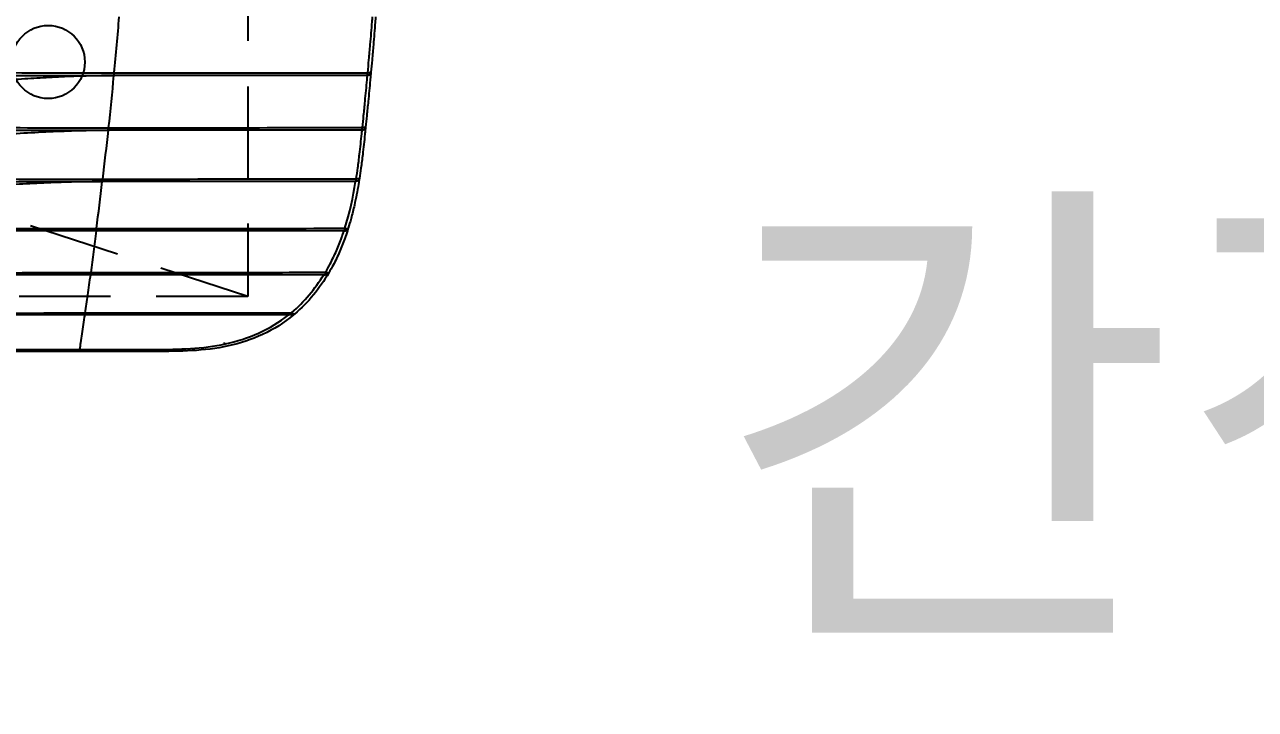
# Model space of a CAD drawing. Header units: millimetres. Extents: x 359270 to 411470, y 57550 to 89768.
# Drawn here: x 404391.9 to 404728.4, y 62606 to 62793.3 of the extents above; entities that cross this region are included whole.
import ezdxf

# ---------------------------------------------------------------- set-up
doc = ezdxf.new("R2010")
doc.units = ezdxf.units.MM
doc.header["$LTSCALE"] = 100
doc.linetypes.add('HIDDEN', pattern=[0.375, 0.25, -0.125])
doc.layers.add('도면층8', color=8, linetype='Continuous')
doc.layers.add('설비', color=140, linetype='Continuous')
doc.styles.add('코레일둥고', font='Korail_Round_Gothic_Medium.ttf')

# ---------------------------------------------------------------- blocks, each defined once
blk = doc.blocks.new('*U22')
at = {"color": 1, "linetype": 'HIDDEN'}
blk.add_line((1479.94, 14.99), (39.94, 484.99), dxfattribs=at)
at = {"color": 8}
for p, q in [((1512.62, 75.5), (1512.62, 75.5)), ((1428.36, 33), (1428.35, 33)), ((1435.34, 21), (1435.34, 21)), ((1501.24, 21), (1501.24, 21)), ((1473.57, 2.11), (1473.57, 2.44))]:
    blk.add_line(p, q, dxfattribs=at)
at = {"color": 1, "linetype": 'HIDDEN'}
blk.add_lwpolyline([(1479.94, 484.99), (1479.94, 14.99), (39.94, 14.99), (39.94, 484.99)], close=True, dxfattribs=at)
at = {"color": 8, "ltscale": 5}
blk.add_circle((1425.39, 79.18), 10, dxfattribs=at)
at = {"color": 8}
for centre, major_axis, ratio, start_param, end_param in [((1512.62, 76.3), (0, -0.8), 0.154906, 0, 1.508803), ((1512.64, 76.3), (-0.052, 0.798), 0.150698, 3.141251, 4.640541), ((1511.18, 61.3), (0, -0.8), 0.139682, 0, 1.489865), ((1511.19, 61.3), (-0.033, 0.799), 0.136296, 3.141375, 4.62578), ((1509.49, 47.3), (0, -0.8), 0.119511, 0, 1.46681), ((1509.5, 47.3), (0, 0.8), 0.145746, 3.141593, 4.60462), ((1506.41, 33.8), (0, -0.8), 0.09375, 0, 1.435998), ((1506.45, 33.8), (0, -0.8), 0.265872, 0, 1.386436), ((1501.16, 21.8), (0, -0.8), 0.065781, 0, 1.396113), ((1501.24, 21.8), (0, 0.8), 0.414276, 3.141593, 4.358439), ((1491.93, 10.8), (0, -0.8), 0.036559, 0, 1.335493), ((1492.11, 10.8), (0, 0.8), 0.561889, 3.141593, 4.019869)]:
    blk.add_ellipse(centre, major_axis=major_axis, ratio=ratio, start_param=start_param, end_param=end_param, dxfattribs=at)
for points, degree in [([(1444.72, 91.5), (1444.29, 86.42), (1443.83, 81.31), (1443.35, 76.23)], 3), ([(1409.74, 76.29), (1420.95, 76.25), (1432.16, 76.23), (1443.35, 76.23)], 3), ([(1409.74, 75.5), (1415.87, 75.5), (1421.99, 75.5), (1428.11, 75.5)], 3), ([(1428.11, 75.5), (1428.65, 75.5), (1429.2, 75.5), (1429.74, 75.5)], 3), ([(1429.74, 75.5), (1433.85, 75.5), (1437.96, 75.5), (1442.06, 75.5)], 3), ([(1443.27, 75.5), (1442.81, 70.73), (1442.33, 65.94), (1441.82, 61.2)], 3), ([(1442.06, 75.5), (1442.47, 75.5), (1442.87, 75.5), (1443.27, 75.5)], 3), ([(1443.4, 76.98), (1443.35, 76.49), (1443.3, 75.99), (1443.25, 75.5)], 3), ([(1443.27, 75.5), (1443.27, 75.5)], 1), ([(1512.62, 75.5), (1489.62, 75.5), (1466.47, 75.5), (1443.27, 75.5)], 3), ([(1443.35, 76.23), (1466.56, 76.23), (1489.73, 76.24), (1512.75, 76.25)], 3), ([(1512.69, 75.5), (1512.67, 75.5), (1512.65, 75.5), (1512.62, 75.5)], 3), ([(1513.53, 75.5), (1513.54, 75.54), (1513.16, 75.61), (1512.69, 75.66)], 3), ([(1512.75, 76.25), (1512.75, 76.25), (1512.76, 76.25), (1512.76, 76.25)], 3), ([(1513.6, 76.32), (1513.58, 76.05), (1513.56, 75.77), (1513.53, 75.5)], 3), ([(1409.74, 61.24), (1420.44, 61.21), (1431.14, 61.19), (1441.82, 61.2)], 3), ([(1441.82, 61.2), (1465.04, 61.2), (1488.22, 61.22), (1511.29, 61.24)], 3), ([(1511.29, 61.24), (1511.29, 61.24), (1511.3, 61.24), (1511.3, 61.24)], 3), ([(1409.74, 60.5), (1415.42, 60.5), (1421.1, 60.5), (1426.77, 60.5)], 3), ([(1426.77, 60.5), (1427.87, 60.5), (1428.96, 60.5), (1430.06, 60.5)], 3), ([(1430.06, 60.5), (1433.96, 60.5), (1437.85, 60.5), (1441.74, 60.5)], 3), ([(1441.74, 60.5), (1441.26, 56.03), (1440.76, 51.56), (1440.25, 47.16)], 3), ([(1441.74, 60.5), (1441.74, 60.5)], 1), ([(1511.18, 60.5), (1488.12, 60.5), (1464.95, 60.5), (1441.74, 60.5)], 3), ([(1511.22, 60.5), (1511.21, 60.5), (1511.19, 60.5), (1511.18, 60.5)], 3), ([(1409.74, 47.19), (1419.92, 47.16), (1430.08, 47.15), (1440.25, 47.16)], 3), ([(1440.25, 47.16), (1463.41, 47.17), (1486.53, 47.19), (1509.59, 47.22)], 3), ([(1509.59, 47.22), (1509.59, 47.22), (1509.6, 47.21), (1509.61, 47.21)], 3), ([(1510.48, 47.35), (1510.43, 47.06), (1510.39, 46.78), (1510.34, 46.5)], 3), ([(1409.74, 46.5), (1417.8, 46.5), (1425.85, 46.5), (1433.9, 46.5)], 3), ([(1433.9, 46.5), (1434.85, 46.5), (1435.8, 46.5), (1436.75, 46.5)], 3), ([(1436.75, 46.5), (1437.89, 46.5), (1439.03, 46.5), (1440.16, 46.5)], 3), ([(1438.59, 33.62), (1439.13, 37.84), (1439.65, 42.16), (1440.16, 46.5)], 3), ([(1440.16, 46.5), (1440.16, 46.5)], 1), ([(1509.49, 46.5), (1486.44, 46.5), (1463.32, 46.5), (1440.16, 46.5)], 3), ([(1506.49, 33.69), (1507.8, 37.86), (1508.74, 42.17), (1509.44, 46.5)], 3), ([(1509.5, 46.5), (1509.49, 46.5), (1509.49, 46.5), (1509.49, 46.5)], 3), ([(1438.59, 33.62), (1461.25, 33.63), (1483.89, 33.66), (1506.49, 33.69)], 3), ([(1506.49, 33.69), (1506.55, 33.68), (1506.6, 33.67), (1506.66, 33.65)], 3), ([(1409.74, 33.63), (1419.36, 33.61), (1428.98, 33.61), (1438.59, 33.62)], 3), ([(1438.5, 33), (1428.92, 33), (1419.33, 33), (1409.74, 33)], 3), ([(1438.5, 33), (1438.01, 29.13), (1437.5, 25.3), (1437, 21.57)], 3), ([(1438.5, 33), (1438.5, 33)], 1), ([(1506.41, 33), (1483.81, 33), (1461.17, 33), (1438.5, 33)], 3), ([(1506.45, 33), (1506.44, 33), (1506.43, 33), (1506.41, 33)], 3), ([(1507.18, 33), (1507.18, 33.01), (1507.08, 33.05), (1506.91, 33.11)], 3), ([(1436.91, 21), (1427.86, 21), (1418.8, 21), (1409.74, 21)], 3), ([(1436.91, 21), (1436.91, 21)], 1), ([(1491.96, 10.61), (1495.4, 13.56), (1498.31, 17.12), (1500.72, 21)], 3), ([(1502.09, 21.49), (1499.61, 17.25), (1496.48, 13.38), (1492.75, 10.24)], 3), ([(1501.21, 21.66), (1501.33, 21.61), (1501.45, 21.56), (1501.55, 21.52)], 3), ([(1435.36, 10), (1426.82, 10), (1418.28, 10), (1409.74, 10)], 3), ([(1435.36, 10), (1435.36, 10)], 1), ([(1433.94, 0), (1425.87, 0), (1417.81, 0), (1409.74, 0)], 3), ([(1433.94, 0), (1433.95, 0), (1433.95, 0.21), (1433.95, 0.52)], 3), ([(1454.62, 0), (1454.62, 0), (1454.62, 0.21), (1454.62, 0.54)], 3)]:
    blk.add_open_spline(points, degree=degree, dxfattribs=at)
for points, knots in [([(1512.76, 76.25), (1512.87, 77.43), (1512.97, 78.61), (1513.2, 81.18), (1513.32, 82.57), (1513.62, 86.03), (1513.79, 88.11), (1513.99, 90.62), (1514.03, 91.06), (1514.06, 91.5), (1514.06, 91.5), (1514.06, 91.5)], [0, 0, 0, 0, 0.232545, 0.232545, 0.504897, 0.504897, 0.913704, 0.913704, 0.999996, 0.999996, 1, 1, 1, 1]), ([(1514.91, 91.5), (1514.91, 91.5), (1514.91, 91.5), (1514.87, 91.01), (1514.83, 90.53), (1514.62, 87.99), (1514.45, 85.92), (1514.16, 82.49), (1514.04, 81.11), (1513.82, 78.63), (1513.72, 77.52), (1513.62, 76.41)], [0, 0, 0, 0, 0.000004, 0.000004, 0.096735, 0.096735, 0.506429, 0.506429, 0.779373, 0.779373, 1, 1, 1, 1]), ([(1443.27, 75.5), (1441.04, 75.47), (1436.57, 75.4), (1429.86, 75.15), (1423.15, 74.81), (1416.45, 74.39), (1411.98, 74.05), (1409.74, 73.89)], [0, 0, 0, 0, 0.199981, 0.399984, 0.599994, 0.800004, 1, 1, 1, 1]), ([(1443.35, 76.23), (1443.33, 76.1), (1443.31, 75.84), (1443.28, 75.56), (1443.27, 75.52), (1443.27, 75.5)], [0, 0, 0, 0, 0.336965, 0.669945, 1, 1, 1, 1]), ([(1512.62, 75.5), (1501.27, 75.5), (1478.19, 75.5), (1455.02, 75.5), (1443.27, 75.5)], [0, 0, 0, 0, 0.493391, 1, 1, 1, 1]), ([(1511.3, 61.24), (1511.41, 62.33), (1511.52, 63.43), (1511.76, 65.84), (1511.89, 67.14), (1512.2, 70.41), (1512.39, 72.38), (1512.6, 74.72), (1512.64, 75.11), (1512.67, 75.5), (1512.67, 75.5), (1512.67, 75.5)], [0, 0, 0, 0, 0.231179, 0.231179, 0.505815, 0.505815, 0.918087, 0.918087, 0.999996, 0.999996, 1, 1, 1, 1]), ([(1513.53, 75.5), (1513.53, 75.5), (1513.53, 75.5), (1513.49, 75.06), (1513.45, 74.63), (1513.23, 72.25), (1513.05, 70.31), (1512.74, 67.07), (1512.61, 65.77), (1512.38, 63.45), (1512.28, 62.43), (1512.17, 61.4)], [0, 0, 0, 0, 0.000004, 0.000004, 0.093122, 0.093122, 0.506225, 0.506225, 0.781415, 0.781415, 1, 1, 1, 1]), ([(1513.62, 76.41), (1513.62, 76.41), (1513.62, 76.41), (1513.62, 76.38), (1513.61, 76.37), (1513.6, 76.28), (1513.58, 76.22), (1513.53, 76.08), (1513.5, 76.01), (1513.39, 75.84), (1513.3, 75.75), (1513.13, 75.63), (1513.05, 75.59), (1512.88, 75.53), (1512.78, 75.51), (1512.69, 75.5)], [0, 0, 0, 0, 0.004555, 0.004555, 0.044275, 0.044275, 0.184893, 0.184893, 0.355049, 0.355049, 0.61302, 0.61302, 0.79821, 0.79821, 1, 1, 1, 1]), ([(1513.62, 76.41), (1513.62, 76.41), (1513.62, 76.41), (1513.62, 76.4), (1513.62, 76.4), (1513.61, 76.38), (1513.6, 76.37), (1513.56, 76.34), (1513.53, 76.32), (1513.43, 76.29), (1513.35, 76.27), (1513.19, 76.25), (1513.11, 76.25), (1512.95, 76.24), (1512.85, 76.25), (1512.76, 76.25)], [0, 0, 0, 0, 0.004554, 0.004554, 0.044272, 0.044272, 0.184889, 0.184889, 0.355045, 0.355045, 0.613023, 0.613023, 0.798214, 0.798214, 1, 1, 1, 1]), ([(1441.74, 60.5), (1441.74, 60.51), (1441.73, 60.52), (1441.77, 60.69), (1441.79, 60.95), (1441.81, 61.11), (1441.82, 61.2)], [0, 0, 0, 0, 0.179045, 0.569787, 0.77214, 1, 1, 1, 1]), ([(1512.16, 61.35), (1512.13, 61.07), (1512.1, 60.78), (1512.04, 60.14), (1512, 59.77), (1511.78, 57.56), (1511.58, 55.7), (1511.22, 52.62), (1511.06, 51.38), (1510.77, 49.21), (1510.63, 48.28), (1510.48, 47.35)], [0, 0, 0, 0, 0.060502, 0.060502, 0.138457, 0.138457, 0.534383, 0.534383, 0.798681, 0.798681, 1, 1, 1, 1]), ([(1512.17, 61.4), (1512.17, 61.4), (1512.17, 61.4), (1512.17, 61.37), (1512.17, 61.34), (1512.15, 61.25), (1512.13, 61.19), (1512.08, 61.06), (1512.04, 60.99), (1511.92, 60.82), (1511.84, 60.74), (1511.66, 60.62), (1511.59, 60.58), (1511.41, 60.52), (1511.32, 60.5), (1511.22, 60.5)], [0, 0, 0, 0, 0.004516, 0.004516, 0.060277, 0.060277, 0.189772, 0.189772, 0.363924, 0.363924, 0.616606, 0.616606, 0.800469, 0.800469, 1, 1, 1, 1]), ([(1512.17, 61.4), (1512.17, 61.4), (1512.17, 61.4), (1512.17, 61.39), (1512.17, 61.38), (1512.16, 61.36), (1512.15, 61.35), (1512.11, 61.32), (1512.07, 61.3), (1511.97, 61.27), (1511.89, 61.25), (1511.73, 61.23), (1511.65, 61.23), (1511.49, 61.23), (1511.39, 61.23), (1511.3, 61.24)], [0, 0, 0, 0, 0.004516, 0.004516, 0.060274, 0.060274, 0.189768, 0.189768, 0.363921, 0.363921, 0.61661, 0.61661, 0.800474, 0.800474, 1, 1, 1, 1]), ([(1441.74, 60.5), (1439.08, 60.46), (1433.75, 60.37), (1425.74, 60.06), (1417.74, 59.64), (1412.41, 59.28), (1409.74, 59.1)], [0, 0, 0, 0, 0.249988, 0.499982, 0.750002, 1, 1, 1, 1]), ([(1509.59, 47.22), (1509.74, 48.22), (1509.89, 49.22), (1510.2, 51.46), (1510.35, 52.7), (1510.72, 55.81), (1510.92, 57.68), (1511.14, 59.87), (1511.17, 60.18), (1511.2, 60.5), (1511.2, 60.5), (1511.2, 60.5)], [0, 0, 0, 0, 0.227114, 0.227114, 0.507581, 0.507581, 0.928515, 0.928515, 0.999968, 0.999968, 1, 1, 1, 1]), ([(1440.25, 47.16), (1440.24, 47.07), (1440.21, 46.89), (1440.19, 46.68), (1440.17, 46.53), (1440.17, 46.51), (1440.16, 46.5)], [0, 0, 0, 0, 0.259243, 0.49995, 0.747682, 1, 1, 1, 1]), ([(1510.48, 47.35), (1510.48, 47.34), (1510.48, 47.34), (1510.48, 47.32), (1510.48, 47.3), (1510.46, 47.22), (1510.44, 47.16), (1510.38, 47.03), (1510.34, 46.96), (1510.22, 46.8), (1510.13, 46.71), (1509.95, 46.6), (1509.87, 46.57), (1509.69, 46.51), (1509.59, 46.5), (1509.5, 46.5)], [0, 0, 0, 0, 0.00456, 0.00456, 0.045326, 0.045326, 0.183125, 0.183125, 0.351772, 0.351772, 0.609152, 0.609152, 0.796616, 0.796616, 1, 1, 1, 1]), ([(1510.48, 47.35), (1510.48, 47.35), (1510.48, 47.34), (1510.48, 47.34), (1510.48, 47.33), (1510.47, 47.31), (1510.46, 47.3), (1510.42, 47.27), (1510.39, 47.25), (1510.29, 47.22), (1510.21, 47.21), (1510.05, 47.19), (1509.97, 47.19), (1509.8, 47.2), (1509.71, 47.2), (1509.61, 47.21)], [0, 0, 0, 0, 0.004561, 0.004561, 0.045321, 0.045321, 0.183106, 0.183106, 0.351747, 0.351747, 0.609125, 0.609125, 0.796595, 0.796595, 1, 1, 1, 1]), ([(1440.16, 46.5), (1437.69, 46.46), (1432.7, 46.39), (1425.15, 46.12), (1417.48, 45.77), (1412.33, 45.46), (1409.74, 45.31)], [0, 0, 0, 0, 0.244293, 0.492387, 0.744298, 1, 1, 1, 1]), ([(1510.34, 46.5), (1510.34, 46.5), (1510.34, 46.5), (1510.3, 46.24), (1510.26, 45.98), (1509.89, 43.82), (1509.53, 41.93), (1508.82, 38.81), (1508.51, 37.56), (1507.93, 35.45), (1507.68, 34.57), (1507.4, 33.7)], [0, 0, 0, 0, 0.000005, 0.000005, 0.060466, 0.060466, 0.498822, 0.498822, 0.791344, 0.791344, 1, 1, 1, 1]), ([(1506.45, 33), (1506.55, 33), (1506.66, 33.02), (1506.85, 33.08), (1506.93, 33.12), (1507.12, 33.25), (1507.22, 33.35), (1507.34, 33.53), (1507.38, 33.61), (1507.4, 33.7), (1507.4, 33.7), (1507.4, 33.7)], [0, 0, 0, 0, 0.244299, 0.244299, 0.466785, 0.466785, 0.784954, 0.784954, 0.994912, 0.994912, 1, 1, 1, 1]), ([(1506.66, 33.65), (1506.76, 33.63), (1506.85, 33.62), (1507.01, 33.6), (1507.09, 33.6), (1507.23, 33.6), (1507.3, 33.62), (1507.38, 33.66), (1507.4, 33.68), (1507.4, 33.7), (1507.4, 33.7), (1507.4, 33.7)], [0, 0, 0, 0, 0.244338, 0.244338, 0.46683, 0.46683, 0.78498, 0.78498, 0.994908, 0.994908, 1, 1, 1, 1]), ([(1507.4, 33.7), (1507.36, 33.57), (1507.32, 33.44), (1507.24, 33.21), (1507.21, 33.1), (1507.18, 33), (1507.18, 33), (1507.18, 33)], [0, 0, 0, 0, 0.553326, 0.553326, 0.999919, 0.999919, 1, 1, 1, 1]), ([(1438.59, 33.62), (1438.58, 33.53), (1438.57, 33.45), (1438.55, 33.29), (1438.54, 33.23), (1438.52, 33.12), (1438.52, 33.07), (1438.51, 33.02), (1438.51, 33), (1438.5, 33)], [0, 0, 0, 0, 0.251918, 0.251918, 0.503947, 0.503947, 0.754391, 0.754391, 1, 1, 1, 1]), ([(1501.21, 21.66), (1501.65, 22.42), (1502.08, 23.2), (1503.09, 25.15), (1503.66, 26.34), (1504.71, 28.75), (1505.19, 29.98), (1505.83, 31.81), (1506.03, 32.4), (1506.22, 33)], [0, 0, 0, 0, 0.213946, 0.213946, 0.53186, 0.53186, 0.848701, 0.848701, 1, 1, 1, 1]), ([(1507.18, 33), (1507.18, 33), (1507.18, 33), (1506.96, 32.29), (1506.72, 31.59), (1506.03, 29.65), (1505.55, 28.42), (1504.49, 26), (1503.92, 24.81), (1502.92, 22.92), (1502.52, 22.2), (1502.1, 21.49)], [0, 0, 0, 0, 0.000005, 0.000005, 0.176011, 0.176011, 0.489497, 0.489497, 0.803985, 0.803985, 1, 1, 1, 1]), ([(1409.74, 21.54), (1418.83, 21.55), (1427.91, 21.57), (1437, 21.57), (1437, 21.57), (1437, 21.57)], [0, 0, 0, 0, 0.999998, 0.999998, 1, 1, 1, 1]), ([(1436.91, 21), (1436.66, 19.12), (1436.17, 15.58), (1435.67, 12.13), (1435.44, 10.53)], [0, 0, 0, 0, 0.525932, 1, 1, 1, 1]), ([(1437, 21.57), (1436.98, 21.49), (1436.96, 21.33), (1436.94, 21.15), (1436.92, 21.02), (1436.92, 21.01), (1436.91, 21)], [0, 0, 0, 0, 0.261877, 0.500466, 0.750988, 1, 1, 1, 1]), ([(1501.16, 21), (1498.45, 21), (1495.74, 21), (1483.21, 21), (1473.38, 21), (1454.67, 21), (1445.79, 21), (1436.91, 21)], [0, 0, 0, 0, 0.12646, 0.12646, 0.585568, 0.585568, 1, 1, 1, 1]), ([(1500.72, 21), (1490.33, 21), (1479.93, 21), (1458.76, 21), (1448, 21), (1437.12, 21), (1437.02, 21), (1436.91, 21)], [0, 0, 0, 0, 0.488967, 0.488967, 0.995055, 0.995055, 1, 1, 1, 1]), ([(1437, 21.57), (1445.86, 21.58), (1454.73, 21.59), (1473.42, 21.62), (1483.26, 21.63), (1495.79, 21.65), (1498.5, 21.66), (1501.21, 21.66)], [0, 0, 0, 0, 0.413984, 0.413984, 0.873443, 0.873443, 1, 1, 1, 1]), ([(1500.72, 21), (1500.89, 21), (1501.06, 21), (1501.22, 21), (1501.23, 21), (1501.24, 21)], [0, 0, 0, 0, 0.941032, 0.941032, 1, 1, 1, 1]), ([(1501.24, 21), (1501.24, 21), (1501.24, 21), (1501.21, 21), (1501.18, 21), (1501.16, 21)], [0, 0, 0, 0, 0.078683, 0.078683, 1, 1, 1, 1]), ([(1502.1, 21.49), (1502.1, 21.49), (1502.1, 21.49), (1502.05, 21.41), (1501.99, 21.33), (1501.82, 21.18), (1501.71, 21.11), (1501.48, 21.02), (1501.36, 21), (1501.24, 21)], [0, 0, 0, 0, 0.006203, 0.006203, 0.286153, 0.286153, 0.666961, 0.666961, 1, 1, 1, 1]), ([(1502.1, 21.49), (1502.1, 21.49), (1502.1, 21.49), (1502.09, 21.47), (1502.06, 21.45), (1501.97, 21.43), (1501.9, 21.43), (1501.74, 21.46), (1501.65, 21.49), (1501.55, 21.52)], [0, 0, 0, 0, 0.00621, 0.00621, 0.286125, 0.286125, 0.666926, 0.666926, 1, 1, 1, 1]), ([(1409.74, 10.49), (1418.31, 10.51), (1426.87, 10.52), (1435.44, 10.53), (1435.44, 10.53), (1435.44, 10.53)], [0, 0, 0, 0, 0.999998, 0.999998, 1, 1, 1, 1]), ([(1435.44, 10.53), (1435.42, 10.37), (1435.38, 10.08), (1435.37, 10.03), (1435.36, 10)], [0, 0, 0, 0, 0.526922, 1, 1, 1, 1]), ([(1435.44, 10.53), (1435.44, 10.53), (1435.44, 10.53), (1439.44, 10.53), (1443.45, 10.53), (1452.94, 10.54), (1458.43, 10.55), (1469.42, 10.57), (1474.91, 10.58), (1484.25, 10.6), (1488.11, 10.6), (1491.96, 10.61)], [0, 0, 0, 0, 0.000001, 0.000001, 0.21248, 0.21248, 0.503983, 0.503983, 0.795486, 0.795486, 1, 1, 1, 1]), ([(1491.96, 10.61), (1492.07, 10.54), (1492.18, 10.46), (1492.29, 10.39), (1492.31, 10.38), (1492.37, 10.34), (1492.41, 10.31), (1492.45, 10.29)], [0, 0, 0, 0, 0.602639, 0.602639, 0.700862, 0.700862, 1, 1, 1, 1]), ([(1492.75, 10.24), (1492.75, 10.23), (1492.75, 10.23), (1492.67, 10.17), (1492.59, 10.12), (1492.42, 10.05), (1492.33, 10.02), (1492.2, 10), (1492.15, 10), (1492.11, 10)], [0, 0, 0, 0, 0.009114, 0.009114, 0.424228, 0.424228, 0.805411, 0.805411, 1, 1, 1, 1]), ([(1492.75, 10.24), (1492.75, 10.24), (1492.75, 10.24), (1492.73, 10.22), (1492.7, 10.21), (1492.62, 10.22), (1492.58, 10.23), (1492.51, 10.26), (1492.48, 10.27), (1492.45, 10.29)], [0, 0, 0, 0, 0.00913, 0.00913, 0.424234, 0.424234, 0.800681, 0.800681, 1, 1, 1, 1]), ([(1492.46, 10), (1492.48, 10.02), (1492.52, 10.05), (1492.59, 10.1), (1492.63, 10.14), (1492.65, 10.16), (1492.65, 10.16)], [0, 0, 0, 0, 0.243292, 0.494316, 0.918081, 1, 1, 1, 1]), ([(1492.65, 10.16), (1492.68, 10.18), (1492.71, 10.2), (1492.72, 10.21), (1492.72, 10.22), (1492.72, 10.22)], [0, 0, 0, 0, 0.547604, 0.933704, 1, 1, 1, 1]), ([(1435.36, 10), (1435.23, 9.12), (1434.98, 7.38), (1434.6, 4.82), (1434.26, 2.53), (1434.04, 1.12), (1433.95, 0.52)], [0, 0, 0, 0, 0.264848, 0.529697, 0.794545, 1, 1, 1, 1]), ([(1491.93, 10), (1488.08, 10), (1484.23, 10), (1474.88, 10), (1469.39, 10), (1458.41, 10), (1452.92, 10), (1443.41, 10), (1439.38, 10), (1435.36, 10)], [0, 0, 0, 0, 0.204297, 0.204297, 0.495492, 0.495492, 0.786688, 0.786688, 1, 1, 1, 1]), ([(1492.46, 10), (1489.89, 7.85), (1487.01, 6.06), (1481, 3.25), (1477.86, 2.21), (1468.09, 0.07), (1461.32, 0), (1454.62, 0)], [0, 0, 0, 0, 0.25, 0.25, 0.5, 0.5, 1, 1, 1, 1]), ([(1454.62, 0.54), (1461.07, 0.56), (1467.56, 0.72), (1476.97, 2.74), (1480, 3.71), (1485.81, 6.33), (1488.62, 8), (1491.13, 10)], [0, 0, 0, 0, 0.5, 0.5, 0.75, 0.75, 1, 1, 1, 1]), ([(1492.11, 10), (1492.09, 10), (1492.08, 10), (1492.02, 10), (1491.97, 10), (1491.93, 10)], [0, 0, 0, 0, 0.27435, 0.27435, 1, 1, 1, 1]), ([(1492.1, 10), (1492.12, 10), (1492.14, 10), (1492.23, 10), (1492.3, 10), (1492.39, 10), (1492.43, 10), (1492.46, 10), (1492.46, 10), (1492.46, 10)], [0, 0, 0, 0, 0.088851, 0.088851, 0.481031, 0.481031, 0.789211, 0.789211, 1, 1, 1, 1]), ([(1409.74, 0.51), (1417.81, 0.52), (1425.88, 0.52), (1433.95, 0.52), (1433.95, 0.52), (1433.95, 0.52)], [0, 0, 0, 0, 0.999998, 0.999998, 1, 1, 1, 1]), ([(1454.62, 0), (1451.18, 0), (1447.74, 0), (1440.85, 0), (1437.4, 0), (1433.94, 0)], [0, 0, 0, 0, 0.499048, 0.499048, 1, 1, 1, 1]), ([(1433.95, 0.52), (1433.95, 0.52), (1433.95, 0.52), (1437.4, 0.52), (1440.85, 0.52), (1447.75, 0.52), (1451.18, 0.52), (1454.62, 0.54)], [0, 0, 0, 0, 0.000003, 0.000003, 0.500936, 0.500936, 1, 1, 1, 1])]:
    blk.add_open_spline(points, degree=3, knots=knots, dxfattribs=at)

msp = doc.modelspace()

# ---------------------------------------------------------------- block references
at = {"layer": '도면층8'}
msp.add_blockref('*U22', (402972.97, 62703.93), dxfattribs=at)

# ---------------------------------------------------------------- texts
at = {"layer": '설비', "color": 30, "style": '코레일둥고'}
msp.add_text('간접 LT_2', height=100, dxfattribs=at).set_placement((404581.54, 62634.89))

doc.saveas('drawing.dxf')
